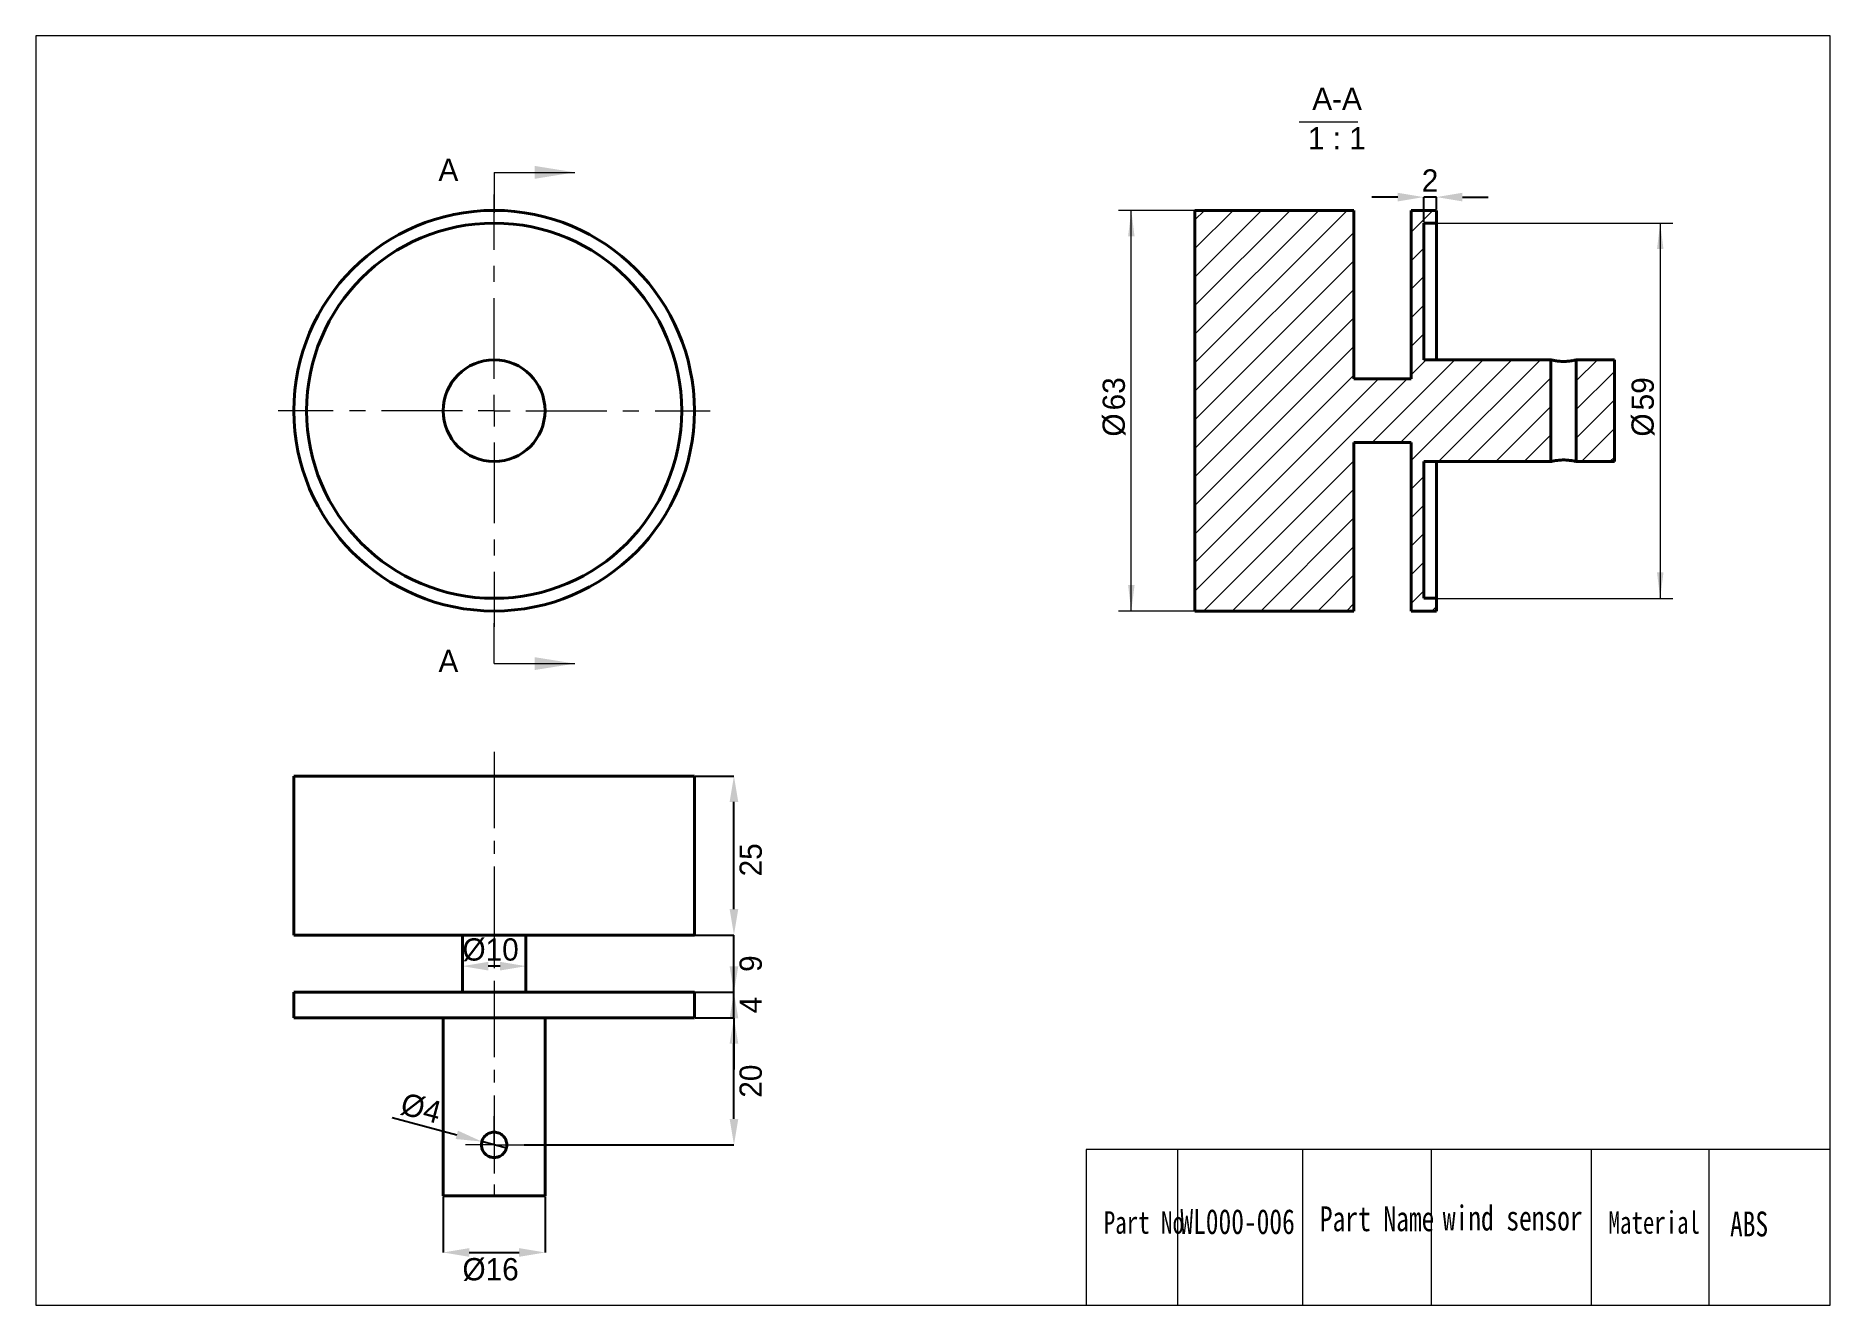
# Model space of a CAD drawing. Header units: millimetres. Extents: x 35 to 177, y 39 to 139.
import ezdxf

# ---------------------------------------------------------------- set-up
doc = ezdxf.new("R2010")
doc.units = ezdxf.units.MM
doc.header["$LTSCALE"] = 0.5
doc.linetypes.add('CENTERX2', pattern=[20.32, 12.7, -2.54, 2.54, -2.54])
doc.linetypes.add('点画线', pattern=[18, 12, -2, 2, -2])
doc.layers.get('0').update_dxf_attribs({"lineweight": 18})
for name, color, linetype, lineweight in [('1轮廓实线层', 7, 'Continuous', 40), ('2细线层', 4, 'Continuous', 18), ('3中心线层', 1, 'CENTERX2', 18), ('5剖面线层', 2, 'Continuous', 18), ('6文字层', 3, 'Continuous', 18), ('尺寸线层', 3, 'Continuous', 18)]:
    doc.layers.add(name, color=color, linetype=linetype, lineweight=lineweight)
doc.styles.add('SLDTEXTSTYLE0', font='')
doc.styles.get('SLDTEXTSTYLE0').set_extended_font_data('汉仪长仿宋体')
doc.dimstyles.new('SLDDIMSTYLE0', dxfattribs={"dimtxt": 1.75, "dimasz": 2.04, "dimexe": 0, "dimexo": 0.0625, "dimgap": 0.4375, "dimtad": 1, "dimlfac": 2, "dimrnd": 1e-09, "dimzin": 12, "dimdsep": 46, "dimtxsty": 'SLDTEXTSTYLE0', "dimcen": 0.09, "dimdle": 4.08, "dimadec": 0, "dimazin": 3, "dimtfac": 1, "dimtofl": 0, "dimtmove": 0, "dimatfit": 3, "dimfxl": 1, "dimfrac": 2, "dimtolj": 1, "dimarcsym": 0})
doc.dimstyles.new('SLDDIMSTYLE1', dxfattribs={"dimtxt": 1.75, "dimasz": 2.04, "dimexe": 0, "dimexo": 0.0625, "dimgap": 0.4375, "dimtad": 1, "dimlfac": 2, "dimrnd": 1e-09, "dimzin": 12, "dimdsep": 46, "dimtxsty": 'SLDTEXTSTYLE0', "dimcen": 0.09, "dimdle": 4.08, "dimadec": 0, "dimazin": 3, "dimtfac": 1, "dimtmove": 0, "dimatfit": 0, "dimfxl": 1, "dimfrac": 2, "dimtolj": 1, "dimarcsym": 0})
doc.dimstyles.new('SLDDIMSTYLE2', dxfattribs={"dimtxt": 1.75, "dimasz": 2.04, "dimexe": 0, "dimexo": 0.0625, "dimgap": 0.4375, "dimtad": 1, "dimlfac": 2, "dimrnd": 1e-09, "dimzin": 12, "dimdsep": 46, "dimtxsty": 'SLDTEXTSTYLE0', "dimblk1": 'NONE', "dimsah": 1, "dimcen": 0, "dimdle": 4.08, "dimadec": 0, "dimazin": 3, "dimtfac": 1, "dimtmove": 0, "dimatfit": 3, "dimldrblk": 'NONE', "dimfxl": 1, "dimfrac": 2, "dimtolj": 1, "dimarcsym": 0})
pattern_1 = [(45, (0, 0), (-1.122532, 1.122532), [])]

# ---------------------------------------------------------------- blocks, each defined once
blk = doc.blocks.new('SW_CENTERMARKSYMBOL_0')
at = {"layer": '3中心线层', "color": 0, "linetype": 'CENTERX2', "lineweight": 0}
for p, q in [((0, 2.5), (0, 17)), ((-2.5, 0), (-17, 0)), ((0, 0), (-1.25, 0)), ((0, 0), (0, 1.25)), ((0, 0), (0, -1.25)), ((0, 0), (1.25, 0)), ((2.5, 0), (17, 0)), ((0, -2.5), (0, -17))]:
    blk.add_line(p, q, dxfattribs=at)
blk = doc.blocks.new('*X5')
at = {"layer": '2细线层', "linetype": 'Continuous'}
for points in [[(90.03, 78.62), (90.71, 78.62), (90.37, 80.66)], [(90.03, 70.2), (90.71, 70.2), (90.37, 68.16)]]:
    blk.add_hatch(color=0, dxfattribs=at).paths.add_polyline_path(points, flags=0)
at = {"layer": '2细线层', "color": 0, "linetype": 'Continuous', "lineweight": -2}
for p, q in [((87.32, 80.66), (90.37, 80.66)), ((90.37, 70.2), (90.37, 78.62)), ((87.32, 68.16), (90.37, 68.16))]:
    blk.add_line(p, q, dxfattribs=at)
at = {"layer": '2细线层', "color": 0, "linetype": 'Continuous', "lineweight": 0, "insert": (90.81, 74.07), "char_height": 1.75, "width": 3.4467, "attachment_point": 2, "rotation": 90, "style": 'SLDTEXTSTYLE0'}
blk.add_mtext('25', dxfattribs=at)
blk = doc.blocks.new('*X6')
at = {"layer": '2细线层', "linetype": 'Continuous'}
for points in [[(90.03, 70.2), (90.71, 70.2), (90.37, 68.16)], [(90.03, 61.62), (90.71, 61.62), (90.37, 63.66)]]:
    blk.add_hatch(color=0, dxfattribs=at).paths.add_polyline_path(points, flags=0)
at = {"layer": '2细线层', "color": 0, "linetype": 'Continuous', "lineweight": -2}
for p, q in [((90.37, 70.2), (90.37, 72.24)), ((74.07, 68.16), (90.37, 68.16)), ((90.37, 63.66), (90.37, 68.16)), ((74.07, 63.66), (90.37, 63.66)), ((90.37, 61.62), (90.37, 59.58))]:
    blk.add_line(p, q, dxfattribs=at)
at = {"layer": '2细线层', "color": 0, "linetype": 'Continuous', "lineweight": 0, "insert": (90.81, 65.91), "char_height": 1.75, "width": 3.4321, "attachment_point": 2, "rotation": 90, "style": 'SLDTEXTSTYLE0'}
blk.add_mtext('9', dxfattribs=at)
blk = doc.blocks.new('*X7')
at = {"layer": '2细线层', "linetype": 'Continuous'}
for points in [[(90.03, 65.7), (90.71, 65.7), (90.37, 63.66)], [(90.03, 59.62), (90.71, 59.62), (90.37, 61.66)]]:
    blk.add_hatch(color=0, dxfattribs=at).paths.add_polyline_path(points, flags=0)
at = {"layer": '2细线层', "color": 0, "linetype": 'Continuous', "lineweight": -2}
for p, q in [((90.37, 65.7), (90.37, 67.74)), ((87.32, 63.66), (90.37, 63.66)), ((90.37, 61.66), (90.37, 63.66)), ((87.32, 61.66), (90.37, 61.66)), ((90.37, 59.62), (90.37, 57.58))]:
    blk.add_line(p, q, dxfattribs=at)
at = {"layer": '2细线层', "color": 0, "linetype": 'Continuous', "lineweight": 0, "insert": (90.81, 62.66), "char_height": 1.75, "width": 3.437, "attachment_point": 2, "rotation": 90, "style": 'SLDTEXTSTYLE0'}
blk.add_mtext('4', dxfattribs=at)
blk = doc.blocks.new('*X8')
at = {"layer": '2细线层', "linetype": 'Continuous'}
for points in [[(90.03, 59.62), (90.71, 59.62), (90.37, 61.66)], [(90.03, 53.7), (90.71, 53.7), (90.37, 51.66)]]:
    blk.add_hatch(color=0, dxfattribs=at).paths.add_polyline_path(points, flags=0)
at = {"layer": '2细线层', "color": 0, "linetype": 'Continuous', "lineweight": -2}
for p, q in [((87.32, 61.66), (90.37, 61.66)), ((90.37, 53.7), (90.37, 59.62)), ((73.82, 51.66), (90.37, 51.66))]:
    blk.add_line(p, q, dxfattribs=at)
at = {"layer": '2细线层', "color": 0, "linetype": 'Continuous', "lineweight": 0, "insert": (90.81, 56.67), "char_height": 1.75, "width": 3.437, "attachment_point": 2, "rotation": 90, "style": 'SLDTEXTSTYLE0'}
blk.add_mtext('20', dxfattribs=at)
blk = doc.blocks.new('*X9')
at = {"layer": '2细线层', "linetype": 'Continuous'}
blk.add_hatch(color=0, dxfattribs=at).paths.add_polyline_path([(68.66, 52.78), (68.48, 52.12), (70.54, 51.92)], flags=0)
at = {"layer": '2细线层', "color": 0, "linetype": 'Continuous', "lineweight": -2}
for p, q in [((63.49, 53.81), (68.57, 52.45)), ((72.48, 51.4), (70.54, 51.92))]:
    blk.add_line(p, q, dxfattribs=at)
at = {"layer": '2细线层', "color": 0, "linetype": 'Continuous', "lineweight": 0, "insert": (64.48, 55.81), "char_height": 1.75, "width": 5.2293, "attachment_point": 1, "rotation": 345, "style": 'SLDTEXTSTYLE0'}
blk.add_mtext('%%C4', dxfattribs=at)
blk = doc.blocks.new('_NONE')
blk = doc.blocks.new('*X10')
at = {"layer": '2细线层', "linetype": 'Continuous'}
for points in [[(69.55, 43.54), (69.55, 42.86), (67.51, 43.2)], [(73.47, 43.54), (73.47, 42.86), (75.51, 43.2)]]:
    blk.add_hatch(color=0, dxfattribs=at).paths.add_polyline_path(points, flags=0)
at = {"layer": '2细线层', "color": 0, "linetype": 'Continuous', "lineweight": -2}
for p, q in [((67.51, 47.6), (67.51, 43.2)), ((75.51, 47.6), (75.51, 43.2)), ((69.55, 43.2), (73.47, 43.2))]:
    blk.add_line(p, q, dxfattribs=at)
at = {"layer": '2细线层', "color": 0, "linetype": 'Continuous', "lineweight": 0, "insert": (71.23, 42.76), "char_height": 1.75, "width": 5.9481, "attachment_point": 2, "style": 'SLDTEXTSTYLE0'}
blk.add_mtext('%%C16', dxfattribs=at)
blk = doc.blocks.new('*X11')
at = {"layer": '2细线层', "linetype": 'Continuous'}
for points in [[(71.05, 66.05), (71.05, 65.37), (69.01, 65.71)], [(71.97, 66.05), (71.97, 65.37), (74.01, 65.71)]]:
    blk.add_hatch(color=0, dxfattribs=at).paths.add_polyline_path(points, flags=0)
at = {"layer": '2细线层', "color": 0, "linetype": 'Continuous', "lineweight": -2}
for p, q in [((69.01, 63.72), (69.01, 65.71)), ((71.97, 65.71), (71.05, 65.71)), ((74.01, 63.72), (74.01, 65.71))]:
    blk.add_line(p, q, dxfattribs=at)
at = {"layer": '2细线层', "color": 0, "linetype": 'Continuous', "lineweight": 0, "insert": (71.23, 67.9), "char_height": 1.75, "width": 5.9578, "attachment_point": 2, "style": 'SLDTEXTSTYLE0'}
blk.add_mtext('%%C10', dxfattribs=at)
blk = doc.blocks.new('SW_CENTERMARKSYMBOL_1')
at = {"layer": '3中心线层', "color": 0, "linetype": 'CENTERX2', "lineweight": 0}
for p, q in [((0, 1.25), (0, 2.25)), ((-1.25, 0), (-2.25, 0)), ((0, 0), (-1.25, 0)), ((0, 0), (0, 1.25)), ((0, 0), (0, -1.25)), ((0, 0), (1.25, 0)), ((1.25, 0), (2.25, 0)), ((0, -1.25), (0, -2.25))]:
    blk.add_line(p, q, dxfattribs=at)
blk = doc.blocks.new('*X13')
at = {"layer": '2细线层', "linetype": 'Continuous', "lineweight": 0}
for points in [[(121.62, 125.13), (121.37, 123.09), (121.88, 123.09)], [(121.62, 93.63), (121.88, 95.67), (121.37, 95.67)]]:
    blk.add_hatch(color=4, dxfattribs=at).paths.add_polyline_path(points, flags=0)
at = {"layer": '2细线层', "color": 4, "linetype": 'Continuous', "lineweight": 0}
for p, q in [((126.62, 125.13), (120.62, 125.13)), ((121.62, 93.63), (121.62, 125.13)), ((126.62, 93.63), (120.62, 93.63))]:
    blk.add_line(p, q, dxfattribs=at)
at = {"layer": '2细线层', "color": 4, "linetype": 'Continuous', "lineweight": 0, "char_height": 1.75, "attachment_point": 1, "rotation": 90, "style": 'SLDTEXTSTYLE0'}
for s, insert, width in [('63', (119.37, 109.41), 3.4758), ('%%C', (119.36, 107.35), 3.9945)]:
    blk.add_mtext(s, dxfattribs=dict(at, insert=insert, width=width))
blk = doc.blocks.new('*X14')
at = {"layer": '2细线层', "linetype": 'Continuous', "lineweight": 0}
for points in [[(163.22, 124.13), (162.97, 122.09), (163.48, 122.09)], [(163.22, 94.63), (163.48, 96.67), (162.97, 96.67)]]:
    blk.add_hatch(color=4, dxfattribs=at).paths.add_polyline_path(points, flags=0)
at = {"layer": '2细线层', "color": 4, "linetype": 'Continuous', "lineweight": 0}
for p, q in [((145.62, 124.13), (164.22, 124.13)), ((163.22, 124.13), (163.22, 94.63)), ((145.62, 94.63), (164.22, 94.63))]:
    blk.add_line(p, q, dxfattribs=at)
at = {"layer": '2细线层', "color": 4, "linetype": 'Continuous', "lineweight": 0, "char_height": 1.75, "attachment_point": 1, "rotation": 90, "style": 'SLDTEXTSTYLE0'}
for s, insert, width in [('59', (160.97, 109.41), 3.4467), ('%%C', (160.96, 107.35), 3.9945)]:
    blk.add_mtext(s, dxfattribs=dict(at, insert=insert, width=width))
blk = doc.blocks.new('*X15')
at = {"layer": '2细线层', "linetype": 'Continuous'}
for points in [[(142.58, 126.52), (142.58, 125.84), (144.62, 126.18)], [(147.66, 126.52), (147.66, 125.84), (145.62, 126.18)]]:
    blk.add_hatch(color=0, dxfattribs=at).paths.add_polyline_path(points, flags=0)
at = {"layer": '2细线层', "color": 0, "linetype": 'Continuous', "lineweight": -2}
for p, q in [((142.58, 126.18), (140.54, 126.18)), ((144.62, 124.2), (144.62, 126.18)), ((145.62, 126.18), (144.62, 126.18)), ((145.62, 125.2), (145.62, 126.18)), ((147.66, 126.18), (149.7, 126.18))]:
    blk.add_line(p, q, dxfattribs=at)
at = {"layer": '2细线层', "color": 0, "linetype": 'Continuous', "lineweight": 0, "insert": (145.12, 128.36), "char_height": 1.75, "width": 1.2071, "attachment_point": 2, "style": 'SLDTEXTSTYLE0'}
blk.add_mtext('2', dxfattribs=at)
blk = doc.blocks.new('SW_NOTE_0')
at = {"layer": '6文字层', "color": 0, "linetype": 'Continuous', "lineweight": 0}
blk.add_line((-1, -0.43), (3.61, -0.43), dxfattribs=at)
at = {"layer": '6文字层', "color": 0, "linetype": 'Continuous', "lineweight": 0, "char_height": 1.75, "attachment_point": 2, "style": 'SLDTEXTSTYLE0'}
for s, insert, width in [('A-A', (1.97, 2.26), 5.6717), (' 1 : 1', (1.63, -0.85), 9.705)]:
    blk.add_mtext(s, dxfattribs=dict(at, insert=insert, width=width))

msp = doc.modelspace()

# ---------------------------------------------------------------- hatches: boundary and pattern name
at = {"layer": '5剖面线层', "linetype": 'Continuous', "lineweight": 0}
for points in [[(77.8592, 128.1245), (74.6842, 128.6325), (74.6842, 127.6165)], [(77.8592, 89.4999), (74.6842, 90.0079), (74.6842, 88.9919)]]:
    msp.add_hatch(color=2, dxfattribs=at).paths.add_polyline_path(points, flags=0)
at = {"layer": '5剖面线层'}
h = msp.add_hatch(dxfattribs=at)
h.set_pattern_fill('ANSI31', color=256, style=0, pattern_type=0)
h.set_pattern_definition(pattern_1)
h.paths.add_polyline_path([(154.6243, 105.3841), (154.6243, 113.3841), (144.6243, 113.3841), (144.6243, 124.1341), (145.6243, 124.1341), (145.6243, 125.1341), (143.6243, 125.1341), (143.6243, 111.8841), (139.1243, 111.8841), (139.1243, 125.1341), (126.6243, 125.1341), (126.6243, 93.6341), (139.1243, 93.6341), (139.1243, 106.8841), (143.6243, 106.8841), (143.6243, 93.6341), (145.6243, 93.6341), (145.6243, 94.6341), (144.6243, 94.6341), (144.6243, 105.3841)], flags=0)
h = msp.add_hatch(dxfattribs=at)
h.set_pattern_fill('ANSI31', color=256, style=0, pattern_type=0)
h.set_pattern_definition(pattern_1)
h.paths.add_polyline_path([(156.6243, 113.3841), (156.6243, 105.3841), (159.6243, 105.3841), (159.6243, 113.3841)], flags=0)

# ---------------------------------------------------------------- linework, layer by layer
for p, q in [((176.5855, 138.854), (35.4655, 138.854)), ((35.4655, 138.854), (35.4655, 39.062)), ((176.5855, 39.062), (176.5855, 138.854)), ((176.5855, 51.2834), (118.0597, 51.2834)), ((118.0597, 51.2834), (118.0597, 39.062)), ((125.2673, 51.2834), (125.2673, 39.062)), ((135.0838, 51.2834), (135.0838, 39.062)), ((145.2048, 51.2834), (145.2048, 39.062)), ((157.7947, 51.2834), (157.7947, 39.062)), ((167.0411, 51.2834), (167.0411, 39.062)), ((176.5855, 39.062), (176.5855, 51.2834)), ((35.4655, 39.062), (176.5855, 39.062)), ((122.936, 39.062), (176.5855, 39.062))]:
    msp.add_line(p, q)
at = {"color": 1, "linetype": '点画线'}
msp.add_line((71.5092, 82.5532), (71.5092, 46.7701), dxfattribs=at)
at = {"layer": '1轮廓实线层', "linetype": 'Continuous', "lineweight": 40}
for p, q in [((139.1243, 125.1341), (126.6243, 125.1341)), ((126.6243, 93.6341), (126.6243, 125.1341)), ((139.1243, 111.8841), (139.1243, 125.1341)), ((143.6243, 111.8841), (143.6243, 125.1341)), ((145.6243, 125.1341), (143.6243, 125.1341)), ((145.6243, 124.1341), (145.6243, 125.1341)), ((145.6243, 124.1341), (144.6243, 124.1341)), ((144.6243, 113.3841), (144.6243, 124.1341)), ((145.6243, 124.1341), (145.6243, 113.3841)), ((154.6243, 113.3841), (144.6243, 113.3841)), ((154.6243, 113.3841), (154.6243, 105.3841)), ((159.6243, 113.3841), (156.6243, 113.3841)), ((156.6243, 105.3841), (156.6243, 113.3841)), ((159.6243, 105.3841), (159.6243, 113.3841)), ((143.6243, 111.8841), (139.1243, 111.8841)), ((139.1243, 106.8841), (143.6243, 106.8841)), ((139.1243, 93.6341), (139.1243, 106.8841)), ((143.6243, 93.6341), (143.6243, 106.8841)), ((144.6243, 105.3841), (154.6243, 105.3841)), ((144.6243, 94.6341), (144.6243, 105.3841)), ((145.6243, 105.3841), (145.6243, 94.6341)), ((156.6243, 105.3841), (159.6243, 105.3841)), ((144.6243, 94.6341), (145.6243, 94.6341)), ((145.6243, 93.6341), (145.6243, 94.6341)), ((126.6243, 93.6341), (139.1243, 93.6341)), ((143.6243, 93.6341), (145.6243, 93.6341)), ((55.7592, 80.6613), (55.7592, 68.1613)), ((87.2592, 80.6613), (55.7592, 80.6613)), ((87.2592, 68.1613), (87.2592, 80.6613)), ((55.7592, 68.1613), (87.2592, 68.1613)), ((69.0092, 68.1613), (69.0092, 63.6613)), ((74.0092, 63.6613), (74.0092, 68.1613)), ((55.7592, 63.6613), (55.7592, 61.6613)), ((87.2592, 63.6613), (55.7592, 63.6613)), ((87.2592, 61.6613), (87.2592, 63.6613)), ((55.7592, 61.6613), (87.2592, 61.6613)), ((67.5092, 61.6613), (67.5092, 47.6613)), ((75.5092, 47.6613), (75.5092, 61.6613)), ((67.5092, 47.6613), (75.5092, 47.6613))]:
    msp.add_line(p, q, dxfattribs=at)
for radius in [15.75, 14.75, 4]:
    msp.add_circle((71.5092, 109.3841), radius, dxfattribs=at)
for points, knots in [([(154.6243, 113.3841), (154.6243, 113.3841), (154.6309, 113.3824), (154.6564, 113.3761), (154.6758, 113.3714), (154.7261, 113.3598), (154.7568, 113.3529), (154.8293, 113.3376), (154.8714, 113.3293), (155.0091, 113.3046), (155.1202, 113.2879), (155.3005, 113.2701), (155.3637, 113.2653), (155.4929, 113.2587), (155.5579, 113.2571), (155.6889, 113.257), (155.7555, 113.2587), (155.8839, 113.2652), (155.9464, 113.2699), (156.1285, 113.2878), (156.2384, 113.3044), (156.3774, 113.3293), (156.4186, 113.3375), (156.4911, 113.3527), (156.5225, 113.3597), (156.5727, 113.3714), (156.5918, 113.376), (156.6177, 113.3824), (156.6243, 113.3841), (156.6243, 113.3841)], [0, 0, 0, 0, 0.12631917, 0.12631917, 0.25263835, 0.25263835, 0.37895752, 0.37895752, 0.50527669, 0.50527669, 0.75791504, 0.75791504, 0.88423421, 0.88423421, 1.01055339, 1.01055339, 1.13687256, 1.13687256, 1.26319174, 1.26319174, 1.51583008, 1.51583008, 1.64214926, 1.64214926, 1.76846843, 1.76846843, 1.8947876, 1.8947876, 2.02110678, 2.02110678, 2.02110678, 2.02110678]), ([(156.6243, 105.3841), (156.6243, 105.3841), (156.6178, 105.3857), (156.5923, 105.392), (156.5729, 105.3967), (156.5226, 105.4083), (156.4919, 105.4152), (156.4194, 105.4305), (156.3773, 105.4388), (156.2396, 105.4636), (156.1285, 105.4802), (155.9482, 105.498), (155.885, 105.5028), (155.7558, 105.5094), (155.6907, 105.5111), (155.5597, 105.5111), (155.4932, 105.5094), (155.3647, 105.5029), (155.3023, 105.4982), (155.1202, 105.4803), (155.0103, 105.4637), (154.8713, 105.4388), (154.8301, 105.4306), (154.7576, 105.4154), (154.7262, 105.4084), (154.676, 105.3967), (154.6569, 105.3921), (154.631, 105.3857), (154.6243, 105.3841), (154.6243, 105.3841)], [0, 0, 0, 0, 0.12631917, 0.12631917, 0.25263835, 0.25263835, 0.37895752, 0.37895752, 0.50527669, 0.50527669, 0.75791504, 0.75791504, 0.88423421, 0.88423421, 1.01055339, 1.01055339, 1.13687256, 1.13687256, 1.26319174, 1.26319174, 1.51583008, 1.51583008, 1.64214926, 1.64214926, 1.76846843, 1.76846843, 1.8947876, 1.8947876, 2.02110678, 2.02110678, 2.02110678, 2.02110678]), ([(71.5092, 52.6613), (71.5756, 52.6613), (71.6408, 52.6548), (71.7689, 52.6292), (71.8325, 52.6099), (71.9535, 52.5596), (72.0108, 52.5289), (72.1193, 52.4563), (72.1705, 52.4143), (72.3082, 52.2766), (72.3826, 52.1655), (72.4576, 51.9852), (72.4769, 51.9219), (72.5028, 51.7928), (72.5092, 51.7277), (72.5093, 51.5967), (72.5028, 51.5302), (72.4772, 51.4017), (72.4583, 51.3393), (72.3828, 51.1572), (72.3093, 51.0473), (72.1704, 50.9083), (72.1203, 50.867), (72.0123, 50.7946), (71.9537, 50.7631), (71.8331, 50.7129), (71.7708, 50.6939), (71.642, 50.668), (71.5756, 50.6613), (71.443, 50.6613), (71.3778, 50.6678), (71.2496, 50.6934), (71.186, 50.7127), (71.065, 50.763), (71.0077, 50.7937), (70.8992, 50.8663), (70.848, 50.9083), (70.7103, 51.0461), (70.6359, 51.1571), (70.5609, 51.3374), (70.5416, 51.4007), (70.5157, 51.5298), (70.5093, 51.5949), (70.5092, 51.7259), (70.5157, 51.7924), (70.5413, 51.9209), (70.5602, 51.9834), (70.6357, 52.1654), (70.7092, 52.2754), (70.8481, 52.4144), (70.8982, 52.4556), (71.0063, 52.528), (71.0648, 52.5595), (71.1855, 52.6097), (71.2478, 52.6288), (71.3765, 52.6546), (71.4429, 52.6613), (71.5092, 52.6613)], [0, 0, 0, 0, 0.19621033, 0.19621033, 0.39242065, 0.39242065, 0.58863098, 0.58863098, 0.7848413, 0.7848413, 1.17726195, 1.17726195, 1.37347228, 1.37347228, 1.56968261, 1.56968261, 1.76589293, 1.76589293, 1.96210326, 1.96210326, 2.35452391, 2.35452391, 2.55073423, 2.55073423, 2.74694456, 2.74694456, 2.94315488, 2.94315488, 3.13936521, 3.13936521, 3.33557554, 3.33557554, 3.53178586, 3.53178586, 3.72799619, 3.72799619, 3.92420651, 3.92420651, 4.31662716, 4.31662716, 4.51283749, 4.51283749, 4.70904782, 4.70904782, 4.90525814, 4.90525814, 5.10146847, 5.10146847, 5.49388912, 5.49388912, 5.69009944, 5.69009944, 5.88630977, 5.88630977, 6.08252009, 6.08252009, 6.27873042, 6.27873042, 6.27873042, 6.27873042])]:
    msp.add_open_spline(points, degree=3, knots=knots, dxfattribs=at)
at = {"layer": '5剖面线层', "color": 2, "linetype": 'Continuous', "lineweight": 0}
for p, q in [((71.5092, 128.1245), (71.5092, 124.9495)), ((71.5092, 128.1245), (77.8592, 128.1245)), ((71.5092, 89.4999), (71.5092, 92.6749)), ((71.5092, 89.4999), (77.8592, 89.4999))]:
    msp.add_line(p, q, dxfattribs=at)

# ---------------------------------------------------------------- block references
at = {"layer": '3中心线层', "color": 1, "linetype": 'CENTERX2', "lineweight": 0}
for name, p in [('SW_CENTERMARKSYMBOL_0', (71.5092, 109.3841)), ('SW_CENTERMARKSYMBOL_1', (71.5092, 51.6613))]:
    msp.add_blockref(name, p, dxfattribs=at)
at = {"layer": '6文字层', "color": 3, "linetype": 'Continuous', "lineweight": 0}
msp.add_blockref('SW_NOTE_0', (135.8381, 132.5298), dxfattribs=at)

# ---------------------------------------------------------------- texts
at = {"attachment_point": 1}
for s, width, gutter_width, heights, insert, char_height in [('{\\fHYSWLongFangSong|b1|i0|c134|p2;Part Name    }', 68.540777, 35, [0], (136.455, 46.8351), 1.96), ('{\\fHYSWLongFangSong|b1|i0|c134|p2;wind sensor}', 26.844486, 8.75, [0], (146.1211, 46.8892), 1.96), ('{\\fHYSWLongFangSong|b1|i0|c134|p2;Part No.}', 24.366564, 17.5, [3.5], (119.4619, 46.4413), 1.764), ('{\\fHYSWLongFangSong|b1|i0|c134|p2;Material}', 24.366564, 17.5, [3.5], (159.158, 46.4413), 1.764)]:
    msp.add_mtext_dynamic_manual_height_columns(s, width=width, gutter_width=gutter_width, heights=heights, dxfattribs=dict(at, insert=insert, char_height=char_height))
at = {"layer": '5剖面线层', "color": 2, "linetype": 'Continuous', "lineweight": 0, "char_height": 1.75, "width": 1.444598, "attachment_point": 1, "style": 'SLDTEXTSTYLE0'}
for insert in [(67.1305, 129.2079), (67.1305, 90.5833)]:
    msp.add_mtext('A', dxfattribs=dict(at, insert=insert))
at = {"layer": '尺寸线层', "color": 1, "linetype": '点画线', "char_height": 1.96, "attachment_point": 1}
for s, insert, width in [('{\\fhyswlongfangsong|b1|i0|c134|p2;\\C7;WL000-006}', (125.4824, 46.6086), 8.070702), ('{\\fhyswlongfangsong|b1|i0|c134|p2;\\C7;ABS}', (168.7138, 46.4209), 5.818413)]:
    msp.add_mtext(s, dxfattribs=dict(at, insert=insert, width=width))

# ---------------------------------------------------------------- dimensions: what is measured, and where the dimension line sits
at = {"layer": '2细线层', "color": 4, "linetype": 'Continuous', "lineweight": 0}
dim = msp.add_linear_dim(base=(144.6243, 126.1759), p1=(145.6243, 125.1341), p2=(144.6243, 124.1341), dimstyle='SLDDIMSTYLE1', override={"dimsah": 1, "dimtzin": 12}, dxfattribs=at)
dim.commit()
dim.dimension.update_dxf_attribs({"geometry": '*X15', "text_midpoint": (145.1243, 126.1759), "dimtype": 160})
for base, p1, p2, picture, middle in [((121.6243, 125.1341), (126.6243, 93.6341), (126.6243, 125.1341), '*X13', (121.6243, 109.5279)), ((163.2228, 94.6341), (145.6243, 124.1341), (145.6243, 94.6341), '*X14', (163.2228, 109.5279))]:
    dim = msp.add_linear_dim(base=base, p1=p1, p2=p2, angle=90, text='%%C<>', dimstyle='SLDDIMSTYLE0', override={"dimsah": 1, "dimtzin": 12}, dxfattribs=at)
    dim.commit()
    dim.dimension.update_dxf_attribs({"geometry": picture, "text_midpoint": middle, "dimtype": 160})
for base, p1, p2, dimstyle, picture, middle in [((90.3677, 80.6613), (87.2592, 68.1613), (87.2592, 80.6613), 'SLDDIMSTYLE0', '*X5', (90.3677, 74.0666)), ((90.3677, 68.1613), (74.0092, 63.6613), (74.0092, 68.1613), 'SLDDIMSTYLE1', '*X6', (90.3677, 65.9113)), ((90.3677, 63.6613), (87.2592, 61.6613), (87.2592, 63.6613), 'SLDDIMSTYLE1', '*X7', (90.3677, 62.6613)), ((90.3677, 61.6613), (73.7592, 51.6613), (87.2592, 61.6613), 'SLDDIMSTYLE0', '*X8', (90.3677, 56.6703))]:
    dim = msp.add_linear_dim(base=base, p1=p1, p2=p2, angle=90, dimstyle=dimstyle, override={"dimsah": 1, "dimtzin": 12}, dxfattribs=at)
    dim.commit()
    dim.dimension.update_dxf_attribs({"geometry": picture, "text_midpoint": middle, "dimtype": 160})
for base, p1, p2, picture, middle in [((69.0092, 65.7105), (74.0092, 63.6613), (69.0092, 63.6613), '*X11', (71.2289, 65.7105)), ((75.5092, 43.1958), (67.5092, 47.6613), (75.5092, 47.6613), '*X10', (71.2289, 43.1958))]:
    dim = msp.add_linear_dim(base=base, p1=p1, p2=p2, text='%%C<>', dimstyle='SLDDIMSTYLE1', override={"dimsah": 1, "dimtzin": 12}, dxfattribs=at)
    dim.commit()
    dim.dimension.update_dxf_attribs({"geometry": picture, "text_midpoint": middle, "dimtype": 160})
dim = msp.add_diameter_dim_2p(p1=(72.4752, 51.4025), p2=(70.5433, 51.9201), dimstyle='SLDDIMSTYLE2', override={"dimpost": '%%C<>', "dimsah": 1, "dimtzin": 12}, dxfattribs=at)
dim.commit()
dim.dimension.update_dxf_attribs({"geometry": '*X9', "text_midpoint": (64.8862, 53.436), "dimtype": 163})

doc.saveas('drawing.dxf')
